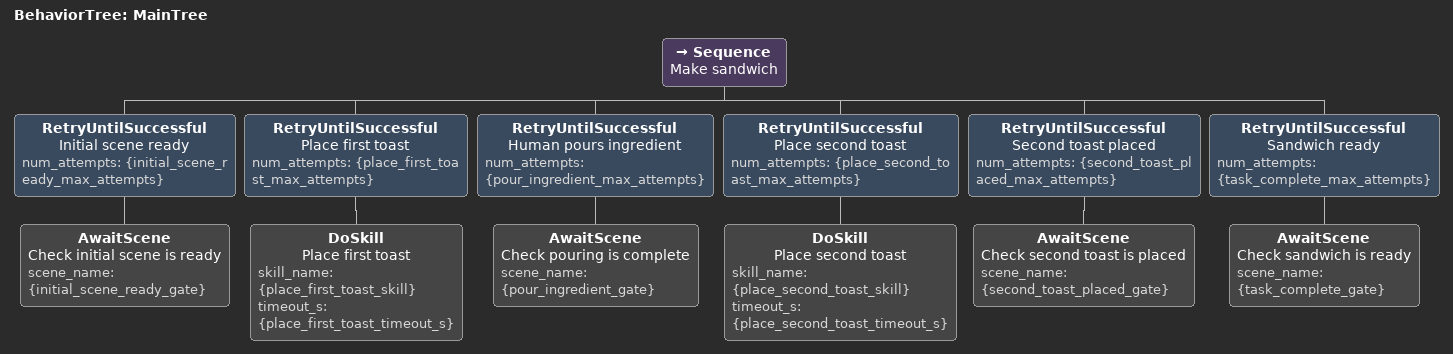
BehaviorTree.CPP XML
<root BTCPP_format="4" main_tree_to_execute="MainTree">
  <BehaviorTree ID="MainTree">
    <Sequence name="Make sandwich">
      <RetryUntilSuccessful name="Initial scene ready" num_attempts="{initial_scene_ready_max_attempts}">
        <AwaitScene name="Check initial scene is ready" scene_name="{initial_scene_ready_gate}"/>
      </RetryUntilSuccessful>

      <RetryUntilSuccessful name="Place first toast" num_attempts="{place_first_toast_max_attempts}">
        <DoSkill name="Place first toast" skill_name="{place_first_toast_skill}" timeout_s="{place_first_toast_timeout_s}"/>
      </RetryUntilSuccessful>

      <RetryUntilSuccessful name="Human pours ingredient" num_attempts="{pour_ingredient_max_attempts}">
        <AwaitScene name="Check pouring is complete" scene_name="{pour_ingredient_gate}"/>
      </RetryUntilSuccessful>

      <RetryUntilSuccessful name="Place second toast" num_attempts="{place_second_toast_max_attempts}">
        <DoSkill name="Place second toast" skill_name="{place_second_toast_skill}" timeout_s="{place_second_toast_timeout_s}"/>
      </RetryUntilSuccessful>

      <RetryUntilSuccessful name="Second toast placed" num_attempts="{second_toast_placed_max_attempts}">
        <AwaitScene name="Check second toast is placed" scene_name="{second_toast_placed_gate}"/>
      </RetryUntilSuccessful>

      <RetryUntilSuccessful name="Sandwich ready" num_attempts="{task_complete_max_attempts}">
        <AwaitScene name="Check sandwich is ready" scene_name="{task_complete_gate}"/>
      </RetryUntilSuccessful>
    </Sequence>
  </BehaviorTree>

</root>
